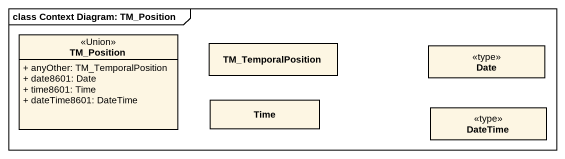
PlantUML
@startuml
mainframe class Context Diagram: TM_Position
hide circle
hide empty members
skinparam classAttributeIconSize 0
class TM_Position <<Union>> {
  + anyOther: TM_TemporalPosition
  + date8601: Date
  + time8601: Time
  + dateTime8601: DateTime
}
class TM_TemporalPosition
class Date <<type>>
class Time
class DateTime <<type>>
@enduml
